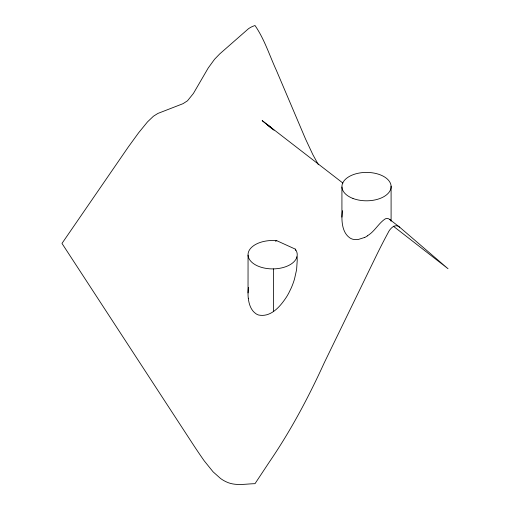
<?xml version="1.0" encoding="UTF-8"?>
<svg xmlns="http://www.w3.org/2000/svg" width="510" height="510" viewBox="0 0 510 510"><rect width="100%" height="100%" fill="white"/><g stroke="black" fill="none" stroke-linecap="round" stroke-linejoin="round"><path stroke-width="0.76" d="M248.274 298.235A39.098 33.762 -73.6 0 1 248.038 294.538L248.058 255.127M364.331 237.552L357.848 239.611L353.149 239.337A15.128 13.024 -73.9 0 1 349.688 237.787C343.255 233.21 341.898 224.502 341.923 217.113L341.929 187.036M248.051 292.912L248.395 287.493M341.923 217.113L342.414 210.687M248.293 298.229C248.944 304.081 250.933 310.469 256.109 313.841A15 12.916 -73.9 0 0 258.704 315.04C271.148 317.526 280.436 306.198 286.512 296.973A61.704 53.11 -73.9 0 0 288.794 293.008L291.197 288.067A65.184 56.113 -73.9 0 0 294.493 279.091L296.603 269.662L297.228 260.387A39.149 33.698 -73.9 0 0 296.998 256.76M367.257 235.862C374.455 231.757 378.146 223.852 384.782 219.172C387.058 217.394 389.723 218.898 391.1 220.958L391.094 186.175M275.496 241.255A28.617 24.633 -73.9 0 1 276.745 240.682L295.252 249.103L295.711 250.429M393.293 226.166L448.022 268.713L399.744 227.256C395.059 222.87 389.755 228.843 387.906 233.095C383.781 240.707 379.848 248.421 376.061 256.205L324.245 362.814C308.582 397.201 290.802 430.606 269.471 461.824L255 483.678C245.495 483.856 235.397 486.208 226.421 481.912A35.184 20.317 60 0 1 220.505 478.45L213.097 471.839L204.217 460.836A363.362 209.788 60 0 1 192.378 443.324L61.978 243.417L128.265 147.039L138.631 132.772L147.511 121.884L153.433 116.229L157.87 113.443L183.039 103.67L187.482 100.801L193.405 93.464L208.227 67.989L214.589 59.23L219.753 53.894L248.517 28.687A30.033 17.34 -60 0 1 252.405 26.501L255 25.5C264.499 39.238 269.484 55.431 276.439 70.488L305.452 138.809L312.853 154.638L318.406 164.743M399.744 227.256L389.94 219.631M342.898 183.065L262.14 120.602L274.023 130.228M270.421 127.226L267.316 124.65L269.599 126.544M270.74 127.494L272.455 128.909L269.35 126.295L272.238 128.724M273.385 268.891L273.385 311.534M295.252 249.103A24.595 14.204 0 0 1 277.867 268.572A24.595 14.204 0 0 1 248.051 255.025A24.595 14.204 0 0 1 276.751 240.694M367.308 235.977A30.766 25.984 -67.5 0 1 364.369 237.666M352.965 198.46A24.595 14.204 0 0 0 391.062 187.457A24.595 14.204 0 0 0 355.508 173.91A24.595 14.204 0 0 0 352.965 198.46M391.011 220.996A27.725 0.701 38.6 0 0 391.055 221.008"/></g></svg>
